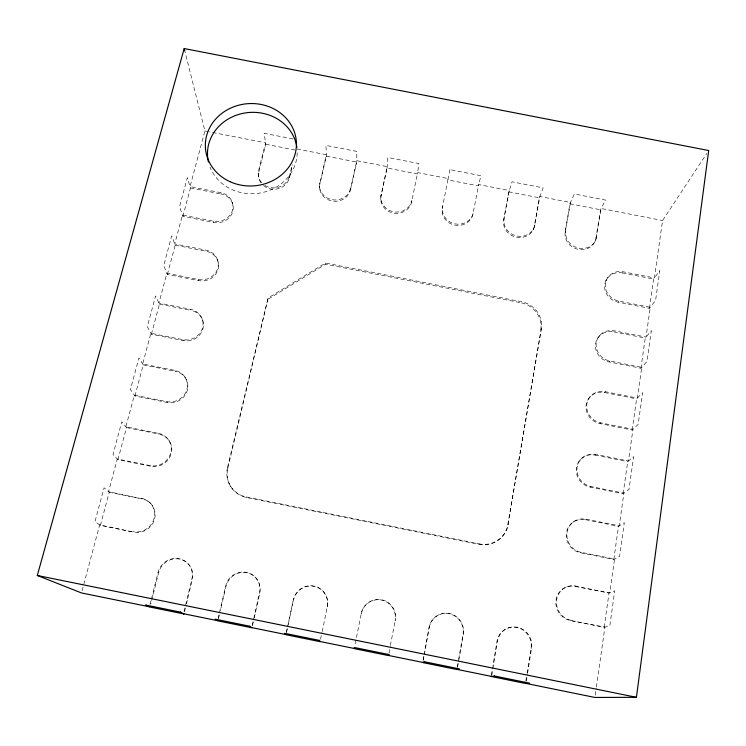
<?xml version="1.0" encoding="UTF-8"?>
<svg xmlns="http://www.w3.org/2000/svg" width="746" height="746" viewBox="0 0 746 746"><rect width="100%" height="100%" fill="white"/><g stroke="black" fill="none" stroke-linecap="round" stroke-linejoin="round"><path stroke-width="0.56" stroke-dasharray="3.73 2.8" d="M297.039 148.986L326.3 154.711L319.875 183.908A15.619 14.333 1.3 0 0 331.933 200.972A15.619 14.333 1.3 0 0 350.443 189.913L356.728 160.67L387.174 166.628L381.029 195.909A15.61 14.37 6.2 0 0 393.338 213.039A15.61 14.37 6.2 0 0 411.652 201.914L417.648 172.587L448.16 178.564L442.303 207.929A15.629 14.398 11.3 0 0 454.874 225.124A15.629 14.398 11.3 0 0 472.983 213.953L473.309 212.685A15.675 14.426 11.3 0 1 455.153 223.884A15.675 14.426 11.3 0 1 442.546 206.651L442.303 207.929M350.443 189.913L356.7 162.059L356.877 151.447L325.937 145.395L326.356 156.119L319.875 183.908M380.768 199.658L380.852 198.352M387.071 167.999L387.855 157.499L418.86 163.56L417.471 173.958L387.071 167.999L381.029 195.909M411.652 201.914L411.82 200.618A15.657 14.407 6.2 0 1 393.459 211.761A15.657 14.407 6.2 0 1 381.113 194.594M604.167 627.339L609.016 593.126L614.732 590.823L609.818 625.773L604.167 627.339L570.326 620.495A17.652 16.785 57.5 0 1 556.05 600.017A17.652 16.785 57.5 0 1 575.455 586.356L609.771 592.828L614.555 559.062L581.153 552.348A17.279 16.431 48.4 0 1 567.025 532.43A17.279 16.431 48.4 0 1 586.132 519.197L619.264 525.846L623.898 493.143L591.028 486.56A16.916 16.002 40.2 0 1 577.078 467.229A16.916 16.002 40.2 0 1 595.849 454.445L628.468 460.953L632.962 429.267L600.586 422.823A16.599 15.563 33.8 0 1 586.813 404.052A16.599 15.563 33.8 0 1 605.258 391.687L637.382 398.075L641.737 367.349L609.855 361.036A16.3 15.134 29.2 0 1 596.259 342.796A16.3 15.134 29.2 0 1 614.387 330.842L646.027 337.089L650.26 307.296L618.854 301.104A16.03 14.706 25.8 0 1 605.416 283.377A16.03 14.706 25.8 0 1 623.246 271.805L654.419 277.941L662.56 220.527L706.779 153.452M613.799 559.463L618.499 526.331L624.327 522.629L619.572 556.451L613.799 559.463L580.5 552.758A17.233 16.384 48.4 0 1 566.41 532.896A17.233 16.384 48.4 0 1 585.461 519.692L586.132 519.197M623.134 493.712L627.694 461.615L633.615 456.608L629.009 489.348L623.134 493.712L590.347 487.157A16.869 15.964 40.2 0 1 576.434 467.873A16.869 15.964 40.2 0 1 595.159 455.116L595.849 454.445M632.179 430.004L636.599 398.886L642.614 392.648L638.156 424.371L632.179 430.004L599.896 423.579A16.552 15.526 33.9 0 1 586.16 404.854A16.552 15.526 33.9 0 1 604.558 392.527L605.258 391.687M640.945 368.244L645.234 338.059L651.333 330.674L647.006 361.418L640.945 368.244L609.156 361.941A16.263 15.097 29.2 0 1 595.588 343.747A16.263 15.097 29.2 0 1 613.678 331.821L614.387 330.842M649.449 308.331L653.608 279.051L659.79 270.584L655.594 300.396L649.449 308.331L618.126 302.158A15.992 14.678 25.8 0 1 604.736 284.478A15.992 14.678 25.8 0 1 622.518 272.933L623.246 271.805M595.261 695.151L596.24 688.232M596.399 687.075L604.903 627.134L570.326 620.495M525.827 681.201L526.9 674.384M527.086 673.246L531.04 648.274A17.885 17.139 67.1 0 0 516.838 627.451A17.885 17.139 67.1 0 0 497.004 641.364L492.845 666.29M596.007 238.086L600.493 209.775L605.519 200.068L574.336 193.969L569.916 203.789L565.207 232.043A15.741 14.388 20.8 0 0 578.29 249.369A15.741 14.388 20.8 0 0 596.007 238.086L601.155 208.507L662.56 220.527M526.35 681.145L527.422 674.319M527.608 673.172L531.572 648.125A17.941 17.186 67 0 0 517.332 627.255A17.941 17.186 67 0 0 497.433 641.196L497.004 641.364M361.25 613.566L361.213 613.809A17.624 17.279 -89.2 0 1 381.523 600.036A17.624 17.279 -89.2 0 1 395.11 620.691L395.24 620.458A17.671 17.326 -89.2 0 0 381.626 599.747A17.671 17.326 -89.2 0 0 361.25 613.566L354.704 646.381M491.334 675.354L492.658 667.418M491.754 675.279L492.705 669.6M492.892 668.463L497.433 641.196M565.207 232.043L570.494 202.502L539.871 196.506L534.434 226.01A15.675 14.398 16.3 0 1 516.521 237.237A15.675 14.398 16.3 0 1 503.699 219.977L508.847 191.843L512.054 181.791L543.172 187.88L539.367 197.811L534.434 226.01M507.923 524.475L541.298 328.762A24.226 22.762 21 0 0 521.473 301.72L325.536 263.04L268.103 298.008L227.483 467.518L227.819 468.162A25.429 24.646 -27.1 0 0 246.73 497.573L478.764 544.31A25.513 24.832 44.9 0 0 507.923 524.475L541.298 328.762M457.261 667.241L458.454 660.462M458.65 659.333L462.996 634.464A17.736 17.223 74.4 0 0 449.111 613.734A17.736 17.223 74.4 0 0 429.034 627.572L424.493 652.386M457.587 667.157L463.331 634.277A17.783 17.279 74.3 0 0 449.409 613.482A17.783 17.279 74.3 0 0 429.267 627.367L429.034 627.572M423.038 660.285L424.278 653.515M423.262 660.173L424.092 655.65M424.297 654.512L429.267 627.367M503.699 219.977L509.266 190.519L478.699 184.542L472.983 213.953M388.974 653.198L390.27 646.418M390.363 645.449L395.24 620.458M320.519 639.266L321.918 632.524M322.225 631.592L327.298 606.675A17.662 17.289 -65.8 0 0 313.991 586.048A17.662 17.289 -65.8 0 0 293.383 599.793L287.555 626.705M286.343 632.31L287.313 627.824M286.52 632.505L287.975 625.791M288.217 624.672L293.383 599.793M252.213 625.362L259.505 592.911A17.727 17.158 -52.7 0 0 246.506 572.368A17.727 17.158 -52.7 0 0 225.665 586.048L219.417 612.839M252.484 625.577L253.994 618.882M254.246 617.763L259.757 593.219A17.68 17.111 -52.8 0 0 246.795 572.732A17.68 17.111 -52.8 0 0 226.019 586.375L220.303 610.862M218.112 618.425L219.156 613.958M218.485 618.658L220.042 611.981M227.819 468.162L268.103 298.008M184.048 611.496L191.862 579.185A17.829 17.018 -46.7 0 0 179.171 558.717A17.829 17.018 -46.7 0 0 158.087 572.331L151.419 599.01M263.459 185.549A15.638 14.267 -3.1 0 0 278.752 188.561A15.638 14.267 -3.1 0 0 289.345 177.921L291.882 165.444M184.523 611.748L186.136 605.081M186.407 603.971L192.309 579.53A17.773 16.962 -46.7 0 0 179.646 559.118A17.773 16.962 -46.7 0 0 158.637 572.695L150.879 603.738M289.345 177.921L292.563 164.605M150.021 604.568L151.14 600.129M260.848 182.695A15.638 14.267 -3.1 0 1 258.843 171.934L258.61 170.564L265.548 142.822L209.412 131.837M258.843 171.934L265.762 144.258L264.149 133.31L295.024 139.343M82.097 590.729L99.684 524.895L133.721 532.131A17.503 16.571 -38.2 0 0 154.627 518.89A17.503 16.571 -38.2 0 0 142.299 498.934L108.552 491.679L117.29 458.986L150.188 465.616L150.748 466.269A17.093 16.179 -29.8 0 0 171.263 453.475A17.093 16.179 -29.8 0 0 159.057 434.107L158.534 433.37L125.878 426.815L134.345 395.147L166.74 401.637A16.776 15.815 -22.1 0 0 186.929 389.244A16.776 15.815 -22.1 0 0 174.825 370.389L142.672 363.973L150.869 333.275L182.779 339.626A16.459 15.386 -16 0 0 202.604 327.643A16.459 15.386 -16 0 0 190.612 309.338L158.945 303.044L166.899 273.278L198.333 279.508A16.17 14.967 -11.4 0 0 217.804 267.917A16.17 14.967 -11.4 0 0 205.933 250.124L174.732 243.951L182.444 215.072L213.421 221.18A15.899 14.547 -8 0 0 232.547 209.962A15.899 14.547 -8 0 0 220.797 192.664L190.053 186.621L204.917 130.96L184.766 50.803M100.384 525.389L109.233 492.267L104.067 487.791L94.984 521.613L100.384 525.389L133.721 532.131M117.933 459.657L126.503 427.57L121.784 421.798L112.991 454.528L117.933 459.657L150.748 466.269M134.933 395.986L143.232 364.887L138.942 357.884L130.429 389.589L134.933 395.986L167.244 402.458A16.729 15.769 -22.2 0 0 187.377 390.093A16.729 15.769 -22.2 0 0 175.301 371.294L174.825 370.389M151.41 334.264L159.458 304.116L155.569 295.966L147.316 326.683L151.41 334.264L183.227 340.605A16.412 15.349 -16.1 0 0 202.996 328.65A16.412 15.349 -16.1 0 0 191.041 310.383L190.612 309.338M167.384 274.416L175.189 245.164L171.683 235.941L163.691 265.725L167.384 274.416L198.734 280.627A16.123 14.929 -11.5 0 0 218.149 269.064A16.123 14.929 -11.5 0 0 206.306 251.309L205.933 250.124M182.882 216.349L190.463 187.955L187.311 177.725L179.562 206.614L182.882 216.349L213.776 222.439A15.852 14.519 -8 0 0 232.845 211.249A15.852 14.519 -8 0 0 221.124 193.988L220.797 192.664M533.269 229.581L533.754 228.351M540.775 329.751A24.161 22.706 21 0 0 521.006 302.783L521.473 301.72M594.898 241.685L595.55 240.482M605.855 280.748L606.535 279.638M618.126 302.158L618.854 301.104M598.87 336.605L599.551 335.635M609.156 361.941L609.855 361.036M589.508 397.487L590.17 396.658M478.764 544.31L479.137 543.881A25.588 24.898 44.8 0 0 508.38 523.99M599.896 423.579L600.586 422.823M579.856 460.263L580.509 459.601M590.347 487.157L591.028 486.56M573.049 522.153L573.683 521.659M580.5 552.758L581.153 552.348M268.318 299.081L325.601 264.196L521.006 302.783M562.829 588.92L563.444 588.603M566.718 586.925L567.342 586.608M531.04 648.274L531.572 648.125M204.917 130.96L208.283 131.613M265.762 144.258L296.05 150.188M326.356 156.119L356.7 162.059M508.847 191.843L539.367 197.811M569.916 203.789L600.493 209.775M190.463 187.955L221.124 193.988M622.518 272.933L653.608 279.051M175.189 245.164L206.306 251.309M613.678 331.821L645.234 338.059M159.458 304.116L191.041 310.383M604.558 392.527L636.599 398.886M143.232 364.887L175.301 371.294M595.159 455.116L627.694 461.615M126.503 427.57L159.057 434.107M585.461 519.692L618.499 526.331M227.483 467.518A25.504 24.711 -27 0 0 246.441 497.004L479.137 543.881M109.233 492.267L142.299 498.934M575.455 586.356L609.016 593.126M158.087 572.331L158.637 572.695M149.452 502.263L150.011 502.813M168.885 440.382L169.379 441.1M166.74 401.637L167.244 402.458M229.031 483.417L229.367 484.023M230.598 486.261L230.924 486.858M185.036 377.206L185.484 378.091M246.441 497.004L246.73 497.573M182.779 339.626L183.227 340.605M202.418 319.596L202.809 320.621M198.333 279.508L198.734 280.627M217.59 260.102L217.935 261.268M213.421 221.18L213.776 222.439M232.304 202.38L232.612 203.686M327.298 606.675L327.363 606.936A17.606 17.233 -65.9 0 0 314.094 586.365A17.606 17.233 -65.9 0 0 293.542 600.073M258.228 174.284L258.461 175.655M319.475 186.304L319.549 187.638M325.536 263.04L325.601 264.196M570.97 620.262A17.699 16.832 57.5 0 1 556.647 599.737A17.699 16.832 57.5 0 1 576.098 586.03M141.721 498.375A17.559 16.617 -38.1 0 1 154.077 518.377A17.559 16.617 -38.1 0 1 133.105 531.656M158.534 433.37A17.139 16.226 -29.7 0 1 170.769 452.785A17.139 16.226 -29.7 0 1 150.188 465.616M289.196 176.56A15.675 14.305 -3.1 0 1 264.839 185.372M261.827 182.863A15.675 14.305 -3.1 0 1 258.61 170.564M350.443 188.579A15.657 14.361 1.3 0 1 331.895 199.667A15.657 14.361 1.3 0 1 319.801 182.565M534.929 224.77A15.713 14.435 16.3 0 1 516.959 236.016A15.713 14.435 16.3 0 1 504.1 218.727M596.66 236.883A15.778 14.416 20.8 0 1 578.896 248.185A15.778 14.416 20.8 0 1 565.776 230.822M297.197 152.697A44.891 40.676 -4.2 0 1 259.795 193.065A44.891 40.676 -4.2 0 1 210.036 167.151M449.894 169.631L447.898 179.907L478.363 185.875L480.956 175.711L449.894 169.631"/><path stroke-width="1.12" d="M525.986 683.42L594.935 697.454L636.422 697.314L708.7 150.533L184.197 48.546L37.3 575.464L81.501 592.958L149.47 606.796M37.3 575.464L636.422 697.314M183.507 613.725L217.59 620.663M251.71 627.6L285.858 634.557M320.053 641.513L354.275 648.479M388.545 655.454L422.851 662.429M457.186 669.423L491.567 676.417M184.197 48.546L184.766 50.803M208.451 162.05A44.891 40.676 -4.2 0 1 244.893 112.991A44.891 40.676 -4.2 0 1 296.852 147.428M354.406 647.509L354.257 648.619L388.424 655.575L389.337 654.624L354.406 647.509M424.306 661.739L422.628 662.541L456.869 669.507L459.312 668.864L424.306 661.739M494.365 675.997L491.148 676.482L525.464 683.467L529.446 683.131L494.365 675.997M180.346 612.093L145.647 605.034L150.039 607.058L183.992 613.967L180.346 612.093M249.854 626.239L215.081 619.161L217.972 620.886L251.98 627.806L249.854 626.239M319.521 640.413L284.664 633.317L286.035 634.734L320.127 641.681L319.521 640.413M229.936 181.651A45.571 41.207 -4.1 0 0 296.386 142.299A45.571 41.207 -4.1 0 0 226.336 110.361A45.571 41.207 -4.1 0 0 229.936 181.651"/></g></svg>
